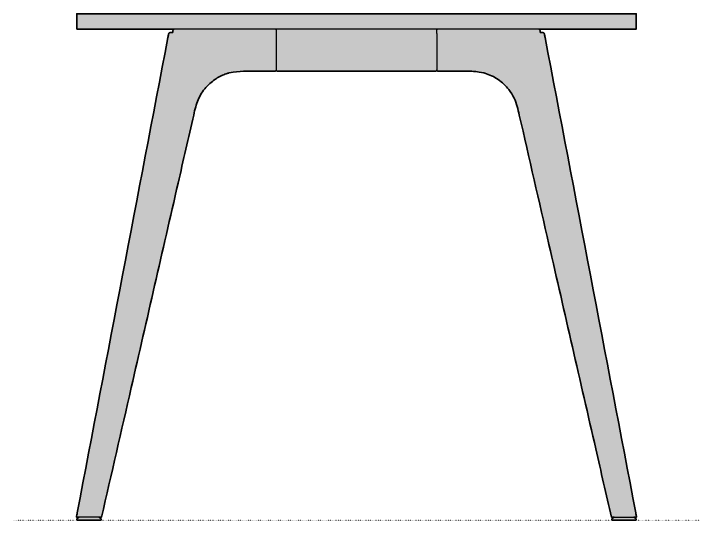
# Model space of a CAD drawing. Header units: millimetres. Extents: x 0 to 3025, y -1185 to 724.
# Drawn here: x 2045 to 3025, y 0 to 724 of the extents above; entities that cross this region are included whole.
import ezdxf

# ---------------------------------------------------------------- set-up
doc = ezdxf.new("R2010")
doc.units = ezdxf.units.MM
doc.linetypes.add('Dots', pattern=[1, 0, -1])
doc.layers.add('Blocks', color=7, linetype='Continuous')
doc.layers.add('Blocks$Fill', color=7, linetype='Continuous', true_color=0xffffff)
for name, color, linetype, lineweight, true_color in [('Blocks$Inner', 7, 'Continuous', 25, 0x007f00), ('Blocks$Outline', 7, 'Continuous', 35, 0xff3f3f), ('Groud', 7, 'Dots', 25, 0x243775)]:
    doc.layers.add(name, color=color, linetype=linetype, lineweight=lineweight, true_color=true_color)

# ---------------------------------------------------------------- blocks, each defined once
blk = doc.blocks.new('Pluralis Office Desk Side')
at = {"layer": 'Blocks$Fill'}
blk.add_hatch(color=256, dxfattribs=at).paths.add_polyline_path([(93.39, 4.5), (90.6, 2.19), (90.58, 2.17), (90.57, 2.16), (90.55, 2.14), (90.53, 2.13), (90.52, 2.11), (90.5, 2.1), (90.49, 2.08), (90.47, 2.06), (90.46, 2.04), (90.44, 2.03), (90.43, 2.01), (90.41, 1.99), (90.4, 1.97), (90.38, 1.95), (90.37, 1.93), (90.36, 1.91), (90.34, 1.89), (90.33, 1.87), (90.32, 1.85), (90.31, 1.83), (90.3, 1.81), (90.28, 1.79), (90.27, 1.77), (90.26, 1.74), (90.25, 1.72), (90.24, 1.7), (90.24, 1.68), (90.23, 1.65), (90.22, 1.63), (90.21, 1.61), (90.2, 1.58), (90.2, 1.56), (90.19, 1.54), (90.19, 1.51), (90.18, 1.49), (90.18, 1.47), (90.17, 1.44), (90.17, 1.42), (90.16, 1.39), (90.16, 1.37), (90.16, 1.35), (90.16, 1.32), (90.16, 1.3), (90.15, 1.27), (90.15, 1.25), (90.15, 1.23), (90.15, 1.2), (90.16, 1.18), (90.16, 1.15), (90.16, 1.13), (90.16, 1.11), (90.16, 1.08), (90.17, 1.06), (90.17, 1.04), (90.17, 1.01), (90.18, 0.99), (90.18, 0.97), (90.19, 0.95), (90.19, 0.92), (90.2, 0.9), (90.21, 0.88), (90.21, 0.86), (90.22, 0.84), (90.23, 0.82), (90.24, 0.8), (90.24, 0.77), (90.25, 0.75), (90.26, 0.73), (90.27, 0.71), (90.28, 0.69), (90.29, 0.67), (90.3, 0.65), (90.31, 0.63), (90.32, 0.61), (90.34, 0.59), (90.35, 0.57), (90.36, 0.55), (90.37, 0.53), (90.39, 0.51), (90.4, 0.49), (90.42, 0.47), (90.43, 0.46), (90.45, 0.44), (90.46, 0.42), (90.48, 0.4), (90.5, 0.38), (90.51, 0.37), (90.53, 0.35), (90.55, 0.33), (90.56, 0.32), (90.58, 0.3), (90.6, 0.28), (90.62, 0.27), (90.64, 0.25), (90.66, 0.24), (90.68, 0.22), (90.7, 0.21), (90.72, 0.2), (90.74, 0.18), (90.76, 0.17), (90.78, 0.16), (90.8, 0.15), (90.83, 0.14), (90.85, 0.13), (90.87, 0.12), (90.89, 0.11), (90.91, 0.1), (90.94, 0.09), (90.96, 0.08), (90.98, 0.07), (91, 0.06), (91.03, 0.05), (91.05, 0.05), (91.07, 0.04), (91.09, 0.04), (91.12, 0.03), (91.14, 0.03), (91.16, 0.02), (91.19, 0.02), (91.21, 0.01), (91.23, 0.01), (91.25, 0.01), (91.28, 0.01), (91.3, 0), (91.32, 0), (91.34, 0), (91.37, 0), (91.39, 0), (123.92, 0), (123.94, 0), (123.96, 0), (123.99, 0), (124.01, 0), (124.03, 0.01), (124.05, 0.01), (124.08, 0.01), (124.1, 0.01), (124.12, 0.02), (124.15, 0.02), (124.17, 0.03), (124.19, 0.03), (124.21, 0.04), (124.24, 0.04), (124.26, 0.05), (124.28, 0.05), (124.31, 0.06), (124.33, 0.07), (124.35, 0.08), (124.37, 0.09), (124.4, 0.1), (124.42, 0.11), (124.44, 0.12), (124.46, 0.13), (124.48, 0.14), (124.5, 0.15), (124.53, 0.16), (124.55, 0.17), (124.57, 0.18), (124.59, 0.2), (124.61, 0.21), (124.63, 0.22), (124.65, 0.24), (124.67, 0.25), (124.69, 0.27), (124.71, 0.28), (124.73, 0.3), (124.74, 0.32), (124.76, 0.33), (124.78, 0.35), (124.8, 0.37), (124.81, 0.38), (124.83, 0.4), (124.85, 0.42), (124.86, 0.44), (124.88, 0.46), (124.89, 0.47), (124.91, 0.49), (124.92, 0.51), (124.93, 0.53), (124.95, 0.55), (124.96, 0.57), (124.97, 0.59), (124.98, 0.61), (125, 0.63), (125.01, 0.65), (125.02, 0.67), (125.03, 0.69), (125.04, 0.71), (125.05, 0.73), (125.06, 0.75), (125.07, 0.77), (125.07, 0.8), (125.08, 0.82), (125.09, 0.84), (125.1, 0.86), (125.1, 0.88), (125.11, 0.9), (125.11, 0.92), (125.12, 0.95), (125.12, 0.97), (125.13, 0.99), (125.13, 1.01), (125.14, 1.04), (125.14, 1.06), (125.14, 1.08), (125.15, 1.11), (125.15, 1.13), (125.15, 1.15), (125.15, 1.18), (125.15, 1.2), (125.15, 1.23), (125.15, 1.25), (125.15, 1.27), (125.15, 1.3), (125.15, 1.32), (125.15, 1.35), (125.15, 1.37), (125.14, 1.39), (125.14, 1.42), (125.14, 1.44), (125.13, 1.47), (125.13, 1.49), (125.12, 1.51), (125.12, 1.54), (125.11, 1.56), (125.1, 1.58), (125.1, 1.61), (125.09, 1.63), (125.08, 1.65), (125.07, 1.68), (125.06, 1.7), (125.05, 1.72), (125.04, 1.74), (125.03, 1.77), (125.02, 1.79), (125.01, 1.81), (125, 1.83), (124.99, 1.85), (124.98, 1.87), (124.96, 1.89), (124.95, 1.91), (124.94, 1.93), (124.93, 1.95), (124.91, 1.97), (124.9, 1.99), (124.88, 2.01), (124.87, 2.03), (124.85, 2.04), (124.84, 2.06), (124.82, 2.08), (124.81, 2.1), (124.79, 2.11), (124.77, 2.13), (124.76, 2.14), (124.74, 2.16), (124.72, 2.17), (124.71, 2.19), (121.91, 4.5), (125.66, 4.5), (125.66, 4.5), (168.08, 189.69), (259.51, 588.39), (260.29, 591.31), (261.04, 593.85), (261.87, 596.37), (262.78, 598.86), (263.27, 600.1), (263.78, 601.32), (264.31, 602.54), (264.86, 603.75), (265.44, 604.94), (266.04, 606.12), (266.66, 607.29), (267.31, 608.45), (267.98, 609.58), (268.68, 610.71), (269.39, 611.8), (270.12, 612.87), (270.87, 613.94), (271.65, 614.99), (272.44, 616.02), (273.25, 617.04), (274.09, 618.05), (274.94, 619.04), (275.81, 620.01), (276.7, 620.97), (277.61, 621.91), (278.53, 622.83), (279.47, 623.74), (280.43, 624.62), (281.4, 625.49), (282.39, 626.33), (284.05, 627.69), (285.77, 629), (287.52, 630.25), (289.31, 631.45), (291.14, 632.59), (293, 633.67), (294.9, 634.68), (296.83, 635.64), (298.57, 636.44), (300.34, 637.18), (302.12, 637.88), (303.92, 638.52), (305.18, 638.93), (306.44, 639.31), (308.35, 639.84), (311.03, 640.36), (313.65, 640.81), (316.21, 641.18), (318.74, 641.49), (321.24, 641.75), (323.73, 641.95), (328.72, 642.22), (350.61, 642.48), (353.66, 642.48), (363.84, 642.48), (374.02, 642.48), (374.05, 642.48), (374.07, 642.48), (374.09, 642.48), (374.12, 642.48), (374.14, 642.49), (374.17, 642.49), (374.19, 642.49), (374.22, 642.5), (374.24, 642.5), (374.27, 642.51), (374.29, 642.51), (374.32, 642.52), (374.34, 642.52), (374.36, 642.53), (374.39, 642.54), (374.41, 642.55), (374.45, 642.56), (374.48, 642.57), (374.52, 642.59), (374.56, 642.61), (374.59, 642.62), (374.63, 642.64), (374.66, 642.66), (374.69, 642.69), (374.71, 642.7), (374.73, 642.71), (374.76, 642.73), (374.79, 642.76), (374.82, 642.78), (374.85, 642.81), (374.87, 642.84), (374.9, 642.87), (374.93, 642.9), (374.95, 642.93), (374.98, 642.96), (375, 642.99), (375.02, 643.02), (375.04, 643.06), (375.06, 643.09), (375.08, 643.12), (375.1, 643.16), (375.11, 643.19), (375.13, 643.22), (375.14, 643.25), (375.15, 643.28), (375.16, 643.31), (375.17, 643.34), (375.18, 643.37), (375.19, 643.41), (375.2, 643.44), (375.2, 643.47), (375.21, 643.51), (375.21, 643.54), (375.22, 643.58), (375.22, 643.61), (375.22, 643.64), (375.22, 643.68), (375.22, 643.97), (375.22, 643.93), (375.22, 643.9), (375.23, 643.87), (375.23, 643.83), (375.23, 643.8), (375.24, 643.77), (375.24, 643.73), (375.25, 643.7), (375.26, 643.66), (375.27, 643.63), (375.28, 643.59), (375.29, 643.56), (375.3, 643.52), (375.31, 643.49), (375.32, 643.46), (375.34, 643.42), (375.35, 643.39), (375.37, 643.35), (375.38, 643.32), (375.4, 643.29), (375.42, 643.26), (375.44, 643.22), (375.46, 643.19), (375.48, 643.16), (375.5, 643.13), (375.52, 643.1), (375.55, 643.07), (375.57, 643.04), (375.59, 643.01), (375.62, 642.98), (375.65, 642.95), (375.67, 642.93), (375.7, 642.9), (375.73, 642.87), (375.76, 642.85), (375.79, 642.82), (375.82, 642.8), (375.85, 642.78), (375.88, 642.76), (375.91, 642.74), (375.94, 642.72), (375.98, 642.7), (376.01, 642.68), (376.04, 642.66), (376.08, 642.65), (376.11, 642.63), (376.14, 642.62), (376.18, 642.6), (376.21, 642.59), (376.25, 642.58), (376.28, 642.57), (376.31, 642.56), (376.35, 642.55), (376.38, 642.54), (376.42, 642.53), (376.45, 642.52), (376.49, 642.52), (376.52, 642.51), (376.55, 642.51), (376.59, 642.51), (376.62, 642.5), (376.65, 642.5), (376.69, 642.5), (376.72, 642.5), (603.72, 642.5), (603.75, 642.5), (603.79, 642.5), (603.82, 642.5), (603.85, 642.51), (603.89, 642.51), (603.92, 642.51), (603.95, 642.52), (603.99, 642.52), (604.02, 642.53), (604.06, 642.54), (604.09, 642.55), (604.13, 642.56), (604.16, 642.57), (604.2, 642.58), (604.23, 642.59), (604.26, 642.6), (604.3, 642.62), (604.33, 642.63), (604.37, 642.65), (604.4, 642.66), (604.43, 642.68), (604.46, 642.7), (604.5, 642.72), (604.53, 642.74), (604.56, 642.76), (604.59, 642.78), (604.62, 642.8), (604.65, 642.82), (604.68, 642.85), (604.71, 642.87), (604.74, 642.9), (604.77, 642.93), (604.79, 642.95), (604.82, 642.98), (604.85, 643.01), (604.87, 643.04), (604.9, 643.07), (604.92, 643.1), (604.94, 643.13), (604.96, 643.16), (604.98, 643.19), (605, 643.22), (605.02, 643.26), (605.04, 643.29), (605.06, 643.32), (605.07, 643.35), (605.09, 643.39), (605.1, 643.42), (605.12, 643.46), (605.13, 643.49), (605.14, 643.52), (605.15, 643.56), (605.16, 643.59), (605.17, 643.63), (605.18, 643.66), (605.19, 643.7), (605.2, 643.73), (605.2, 643.77), (605.21, 643.8), (605.21, 643.83), (605.21, 643.87), (605.22, 643.9), (605.22, 643.93), (605.22, 643.97), (605.22, 643.68), (605.22, 643.66), (605.22, 643.64), (605.22, 643.62), (605.22, 643.59), (605.23, 643.57), (605.23, 643.55), (605.23, 643.53), (605.23, 643.51), (605.24, 643.49), (605.24, 643.47), (605.24, 643.45), (605.25, 643.43), (605.26, 643.39), (605.27, 643.35), (605.28, 643.32), (605.28, 643.3), (605.29, 643.28), (605.3, 643.25), (605.31, 643.23), (605.32, 643.21), (605.33, 643.19), (605.34, 643.17), (605.35, 643.14), (605.36, 643.12), (605.37, 643.1), (605.38, 643.08), (605.4, 643.06), (605.41, 643.04), (605.42, 643.02), (605.43, 643), (605.45, 642.98), (605.46, 642.96), (605.48, 642.94), (605.49, 642.92), (605.51, 642.9), (605.52, 642.88), (605.54, 642.86), (605.56, 642.85), (605.57, 642.83), (605.59, 642.81), (605.61, 642.8), (605.63, 642.78), (605.65, 642.76), (605.67, 642.75), (605.68, 642.73), (605.7, 642.72), (605.72, 642.7), (605.74, 642.69), (605.76, 642.68), (605.78, 642.66), (605.81, 642.65), (605.83, 642.64), (605.85, 642.62), (605.87, 642.61), (605.89, 642.6), (605.91, 642.59), (605.94, 642.58), (605.96, 642.57), (605.98, 642.56), (606, 642.55), (606.03, 642.55), (606.05, 642.54), (606.07, 642.53), (606.1, 642.52), (606.12, 642.52), (606.14, 642.51), (606.16, 642.51), (606.19, 642.5), (606.21, 642.5), (606.23, 642.49), (606.26, 642.49), (606.28, 642.49), (606.3, 642.49), (606.33, 642.48), (606.35, 642.48), (606.37, 642.48), (606.4, 642.48), (606.42, 642.48), (612.01, 642.48), (622.32, 642.48), (626.78, 642.48), (651.3, 642.31), (655.38, 642.12), (657.76, 641.97), (659.22, 641.84), (660.95, 641.64), (663.03, 641.37), (665.53, 640.99), (672.09, 639.84), (672.09, 639.84), (673.72, 639.39), (674.95, 639.02), (676.19, 638.63), (677.42, 638.2), (678.65, 637.75), (679.88, 637.27), (681.1, 636.77), (682.3, 636.24), (683.49, 635.7), (684.71, 635.11), (685.91, 634.49), (687.1, 633.85), (688.28, 633.19), (689.44, 632.5), (690.59, 631.79), (691.72, 631.06), (692.84, 630.31), (693.9, 629.57), (694.94, 628.8), (695.97, 628.02), (696.98, 627.22), (697.98, 626.39), (698.96, 625.55), (699.93, 624.69), (700.88, 623.81), (701.82, 622.91), (702.74, 622), (703.64, 621.07), (704.52, 620.12), (705.39, 619.16), (706.24, 618.18), (707.06, 617.19), (707.87, 616.19), (709, 614.71), (710.09, 613.2), (711.14, 611.66), (712.15, 610.09), (713.11, 608.49), (714.03, 606.86), (714.89, 605.22), (715.71, 603.54), (716.36, 602.12), (716.97, 600.68), (717.55, 599.22), (718.1, 597.76), (718.61, 596.28), (719.1, 594.79), (720.01, 591.78), (720.84, 588.75), (854.78, 4.5), (854.78, 4.5), (858.53, 4.5), (855.73, 2.19), (855.72, 2.17), (855.7, 2.16), (855.68, 2.14), (855.67, 2.13), (855.65, 2.11), (855.64, 2.1), (855.62, 2.08), (855.6, 2.06), (855.59, 2.04), (855.57, 2.03), (855.56, 2.01), (855.54, 1.99), (855.53, 1.97), (855.52, 1.95), (855.5, 1.93), (855.49, 1.91), (855.48, 1.89), (855.46, 1.87), (855.45, 1.85), (855.44, 1.83), (855.43, 1.81), (855.42, 1.79), (855.41, 1.77), (855.4, 1.74), (855.39, 1.72), (855.38, 1.7), (855.37, 1.68), (855.36, 1.65), (855.35, 1.63), (855.34, 1.61), (855.34, 1.58), (855.33, 1.56), (855.32, 1.54), (855.32, 1.51), (855.31, 1.49), (855.31, 1.47), (855.3, 1.44), (855.3, 1.42), (855.3, 1.39), (855.29, 1.37), (855.29, 1.35), (855.29, 1.32), (855.29, 1.3), (855.29, 1.27), (855.29, 1.25), (855.29, 1.23), (855.29, 1.2), (855.29, 1.18), (855.29, 1.15), (855.29, 1.13), (855.29, 1.11), (855.3, 1.08), (855.3, 1.06), (855.3, 1.04), (855.31, 1.01), (855.31, 0.99), (855.32, 0.97), (855.32, 0.95), (855.33, 0.92), (855.33, 0.9), (855.34, 0.88), (855.35, 0.86), (855.35, 0.84), (855.36, 0.82), (855.37, 0.8), (855.38, 0.77), (855.38, 0.75), (855.39, 0.73), (855.4, 0.71), (855.41, 0.69), (855.42, 0.67), (855.43, 0.65), (855.45, 0.63), (855.46, 0.61), (855.47, 0.59), (855.48, 0.57), (855.49, 0.55), (855.51, 0.53), (855.52, 0.51), (855.54, 0.49), (855.55, 0.47), (855.56, 0.46), (855.58, 0.44), (855.6, 0.42), (855.61, 0.4), (855.63, 0.38), (855.65, 0.37), (855.66, 0.35), (855.68, 0.33), (855.7, 0.32), (855.72, 0.3), (855.73, 0.28), (855.75, 0.27), (855.77, 0.25), (855.79, 0.24), (855.81, 0.22), (855.83, 0.21), (855.85, 0.2), (855.87, 0.18), (855.89, 0.17), (855.92, 0.16), (855.94, 0.15), (855.96, 0.14), (855.98, 0.13), (856, 0.12), (856.02, 0.11), (856.05, 0.1), (856.07, 0.09), (856.09, 0.08), (856.11, 0.07), (856.14, 0.06), (856.16, 0.05), (856.18, 0.05), (856.2, 0.04), (856.23, 0.04), (856.25, 0.03), (856.27, 0.03), (856.3, 0.02), (856.32, 0.02), (856.34, 0.01), (856.36, 0.01), (856.39, 0.01), (856.41, 0.01), (856.43, 0), (856.46, 0), (856.48, 0), (856.5, 0), (856.52, 0), (889.05, 0), (889.07, 0), (889.1, 0), (889.12, 0), (889.14, 0), (889.16, 0.01), (889.19, 0.01), (889.21, 0.01), (889.23, 0.01), (889.26, 0.02), (889.28, 0.02), (889.3, 0.03), (889.32, 0.03), (889.35, 0.04), (889.37, 0.04), (889.39, 0.05), (889.42, 0.05), (889.44, 0.06), (889.46, 0.07), (889.48, 0.08), (889.51, 0.09), (889.53, 0.1), (889.55, 0.11), (889.57, 0.12), (889.59, 0.13), (889.62, 0.14), (889.64, 0.15), (889.66, 0.16), (889.68, 0.17), (889.7, 0.18), (889.72, 0.2), (889.74, 0.21), (889.76, 0.22), (889.78, 0.24), (889.8, 0.25), (889.82, 0.27), (889.84, 0.28), (889.86, 0.3), (889.88, 0.32), (889.89, 0.33), (889.91, 0.35), (889.93, 0.37), (889.95, 0.38), (889.96, 0.4), (889.98, 0.42), (889.99, 0.44), (890.01, 0.46), (890.02, 0.47), (890.04, 0.49), (890.05, 0.51), (890.07, 0.53), (890.08, 0.55), (890.09, 0.57), (890.11, 0.59), (890.12, 0.61), (890.13, 0.63), (890.14, 0.65), (890.15, 0.67), (890.16, 0.69), (890.17, 0.71), (890.18, 0.73), (890.19, 0.75), (890.2, 0.77), (890.21, 0.8), (890.21, 0.82), (890.22, 0.84), (890.23, 0.86), (890.23, 0.88), (890.24, 0.9), (890.25, 0.92), (890.25, 0.95), (890.26, 0.97), (890.26, 0.99), (890.27, 1.01), (890.27, 1.04), (890.27, 1.06), (890.28, 1.08), (890.28, 1.11), (890.28, 1.13), (890.28, 1.15), (890.29, 1.18), (890.29, 1.2), (890.29, 1.23), (890.29, 1.25), (890.29, 1.27), (890.29, 1.3), (890.28, 1.32), (890.28, 1.35), (890.28, 1.37), (890.28, 1.39), (890.27, 1.42), (890.27, 1.44), (890.27, 1.47), (890.26, 1.49), (890.26, 1.51), (890.25, 1.54), (890.24, 1.56), (890.24, 1.58), (890.23, 1.61), (890.22, 1.63), (890.21, 1.65), (890.21, 1.68), (890.2, 1.7), (890.19, 1.72), (890.18, 1.74), (890.17, 1.77), (890.16, 1.79), (890.15, 1.81), (890.13, 1.83), (890.12, 1.85), (890.11, 1.87), (890.1, 1.89), (890.08, 1.91), (890.07, 1.93), (890.06, 1.95), (890.04, 1.97), (890.03, 1.99), (890.02, 2.01), (890, 2.03), (889.99, 2.04), (889.97, 2.06), (889.95, 2.08), (889.94, 2.1), (889.92, 2.11), (889.91, 2.13), (889.89, 2.14), (889.87, 2.16), (889.86, 2.17), (889.84, 2.19), (887.05, 4.5), (888.24, 4.5), (888.89, 4.5), (889.53, 4.5), (890.78, 4.5), (889.57, 10.87), (759.92, 690.5), (758.99, 695.37), (758.97, 695.47), (758.95, 695.55), (758.94, 695.62), (758.92, 695.69), (758.91, 695.76), (758.89, 695.82), (758.87, 695.88), (758.85, 695.94), (758.83, 695.99), (758.82, 696.03), (758.8, 696.08), (758.78, 696.12), (758.76, 696.17), (758.73, 696.21), (758.71, 696.26), (758.69, 696.3), (758.67, 696.34), (758.64, 696.38), (758.62, 696.41), (758.6, 696.45), (758.57, 696.48), (758.55, 696.52), (758.52, 696.55), (758.5, 696.59), (758.47, 696.62), (758.44, 696.65), (758.41, 696.68), (758.39, 696.71), (758.36, 696.74), (758.33, 696.77), (758.3, 696.8), (758.27, 696.83), (758.23, 696.87), (758.19, 696.9), (758.16, 696.93), (758.12, 696.96), (758.08, 696.99), (758.04, 697.01), (758.01, 697.04), (757.97, 697.07), (757.93, 697.09), (757.89, 697.11), (757.85, 697.13), (757.82, 697.15), (757.78, 697.17), (757.75, 697.19), (757.71, 697.21), (757.68, 697.23), (757.64, 697.24), (757.6, 697.26), (757.56, 697.27), (757.52, 697.29), (757.45, 697.31), (757.38, 697.33), (757.29, 697.36), (757.24, 697.37), (757.2, 697.38), (757.16, 697.39), (757.12, 697.39), (757.09, 697.4), (757.05, 697.41), (756.99, 697.41), (756.93, 697.42), (756.83, 697.43), (756.7, 697.43), (756.41, 697.44), (753.5, 697.48), (753.5, 697.48), (753.5, 697.48), (753.5, 697.48), (753.48, 697.48), (753.46, 697.49), (753.44, 697.49), (753.42, 697.5), (753.4, 697.5), (753.37, 697.51), (753.35, 697.51), (753.34, 697.52), (753.32, 697.53), (753.3, 697.53), (753.28, 697.54), (753.26, 697.55), (753.25, 697.55), (753.23, 697.56), (753.21, 697.57), (753.19, 697.58), (753.18, 697.59), (753.16, 697.6), (753.14, 697.61), (753.13, 697.62), (753.11, 697.63), (753.09, 697.64), (753.08, 697.65), (753.06, 697.66), (753.04, 697.67), (753.03, 697.68), (753.01, 697.7), (753, 697.71), (752.98, 697.72), (752.97, 697.74), (752.95, 697.75), (752.94, 697.76), (752.93, 697.78), (752.91, 697.79), (752.9, 697.81), (752.88, 697.82), (752.87, 697.84), (752.86, 697.85), (752.85, 697.87), (752.84, 697.88), (752.82, 697.9), (752.81, 697.92), (752.8, 697.93), (752.79, 697.95), (752.78, 697.97), (752.77, 697.99), (752.76, 698), (752.75, 698.02), (752.74, 698.04), (752.74, 698.06), (752.73, 698.08), (752.72, 698.09), (752.71, 698.11), (752.71, 698.13), (752.7, 698.15), (752.69, 698.17), (752.69, 698.19), (752.68, 698.21), (752.68, 698.23), (752.67, 698.25), (752.67, 698.27), (752.66, 698.29), (752.66, 698.31), (752.66, 698.33), (752.65, 698.35), (752.65, 698.37), (752.65, 698.39), (752.65, 698.41), (752.65, 698.43), (752.65, 698.45), (752.65, 698.47), (752.65, 700.52), (752.65, 700.58), (752.64, 700.65), (752.64, 700.72), (752.63, 700.78), (752.62, 700.82), (752.62, 700.86), (752.61, 700.9), (752.6, 700.94), (752.59, 700.98), (752.58, 701.02), (752.57, 701.06), (752.56, 701.1), (752.55, 701.13), (752.54, 701.17), (752.52, 701.21), (752.51, 701.25), (752.49, 701.28), (752.48, 701.32), (752.46, 701.36), (752.44, 701.39), (752.43, 701.43), (752.41, 701.46), (752.39, 701.5), (752.37, 701.53), (752.35, 701.57), (752.33, 701.6), (752.3, 701.63), (752.28, 701.67), (752.26, 701.7), (752.23, 701.73), (752.21, 701.76), (752.18, 701.79), (752.16, 701.83), (752.13, 701.86), (752.1, 701.88), (752.08, 701.91), (752.05, 701.94), (752.02, 701.97), (752, 701.99), (751.97, 702.02), (751.94, 702.04), (751.91, 702.06), (751.88, 702.09), (751.85, 702.11), (751.82, 702.13), (751.79, 702.16), (751.76, 702.18), (751.73, 702.2), (751.7, 702.22), (751.67, 702.24), (751.63, 702.26), (751.6, 702.27), (751.56, 702.3), (751.51, 702.32), (751.47, 702.34), (751.42, 702.36), (751.37, 702.38), (751.33, 702.4), (751.28, 702.41), (751.23, 702.43), (751.18, 702.44), (751.14, 702.45), (751.09, 702.47), (751.04, 702.48), (751.01, 702.48), (750.97, 702.49), (750.9, 702.5), (890.22, 702.5), (890.22, 724.5), (850.22, 724.5), (90.22, 724.5), (90.22, 702.5), (229.54, 702.5), (229.5, 702.49), (229.46, 702.49), (229.42, 702.48), (229.38, 702.47), (229.34, 702.46), (229.31, 702.46), (229.27, 702.45), (229.23, 702.43), (229.19, 702.42), (229.15, 702.41), (229.12, 702.4), (229.08, 702.38), (229.04, 702.37), (229.01, 702.35), (228.97, 702.34), (228.93, 702.32), (228.9, 702.3), (228.86, 702.28), (228.83, 702.27), (228.79, 702.25), (228.76, 702.23), (228.72, 702.2), (228.69, 702.18), (228.66, 702.16), (228.62, 702.14), (228.59, 702.11), (228.56, 702.09), (228.53, 702.06), (228.5, 702.04), (228.47, 702.01), (228.44, 701.98), (228.41, 701.96), (228.38, 701.93), (228.35, 701.9), (228.32, 701.87), (228.3, 701.84), (228.27, 701.81), (228.25, 701.78), (228.22, 701.75), (228.2, 701.72), (228.17, 701.69), (228.15, 701.65), (228.13, 701.62), (228.11, 701.59), (228.08, 701.55), (228.06, 701.52), (228.04, 701.48), (228.03, 701.45), (228.01, 701.41), (227.99, 701.38), (227.97, 701.34), (227.96, 701.3), (227.94, 701.27), (227.93, 701.23), (227.91, 701.19), (227.9, 701.15), (227.89, 701.12), (227.88, 701.08), (227.86, 701.04), (227.85, 701), (227.84, 700.96), (227.84, 700.92), (227.83, 700.88), (227.82, 700.84), (227.82, 700.8), (227.81, 700.76), (227.81, 700.72), (227.8, 700.68), (227.8, 700.64), (227.8, 700.6), (227.8, 700.56), (227.79, 700.52), (227.79, 698.47), (227.79, 698.44), (227.79, 698.41), (227.79, 698.38), (227.79, 698.35), (227.78, 698.32), (227.78, 698.28), (227.77, 698.25), (227.76, 698.22), (227.76, 698.21), (227.75, 698.19), (227.75, 698.17), (227.74, 698.15), (227.73, 698.13), (227.73, 698.11), (227.72, 698.09), (227.71, 698.07), (227.7, 698.05), (227.7, 698.04), (227.69, 698.02), (227.68, 698), (227.67, 697.98), (227.66, 697.97), (227.65, 697.95), (227.64, 697.93), (227.63, 697.92), (227.62, 697.9), (227.61, 697.88), (227.59, 697.87), (227.58, 697.85), (227.57, 697.84), (227.56, 697.82), (227.54, 697.81), (227.53, 697.79), (227.52, 697.78), (227.5, 697.77), (227.49, 697.75), (227.48, 697.74), (227.46, 697.73), (227.45, 697.71), (227.43, 697.7), (227.41, 697.68), (227.38, 697.66), (227.36, 697.65), (227.33, 697.63), (227.31, 697.61), (227.28, 697.6), (227.26, 697.58), (227.23, 697.57), (227.21, 697.56), (227.2, 697.55), (227.18, 697.55), (227.16, 697.54), (227.13, 697.53), (227.11, 697.52), (227.1, 697.52), (227.08, 697.51), (227.06, 697.51), (227.04, 697.5), (227.02, 697.5), (227, 697.49), (226.97, 697.49), (226.95, 697.48), (226.95, 697.48), (224.04, 697.44), (224.03, 697.44), (223.9, 697.44), (223.69, 697.43), (223.58, 697.43), (223.45, 697.41), (223.39, 697.4), (223.31, 697.39), (223.27, 697.38), (223.23, 697.38), (223.18, 697.37), (223.13, 697.35), (223.09, 697.34), (223.05, 697.33), (223, 697.32), (222.96, 697.3), (222.91, 697.28), (222.85, 697.26), (222.8, 697.24), (222.74, 697.22), (222.71, 697.2), (222.67, 697.18), (222.64, 697.16), (222.6, 697.14), (222.57, 697.12), (222.53, 697.1), (222.49, 697.08), (222.46, 697.05), (222.42, 697.03), (222.38, 697), (222.34, 696.97), (222.31, 696.95), (222.27, 696.92), (222.23, 696.89), (222.2, 696.85), (222.16, 696.82), (222.13, 696.79), (222.09, 696.75), (222.06, 696.71), (222.02, 696.68), (221.99, 696.64), (221.96, 696.6), (221.92, 696.56), (221.89, 696.52), (221.86, 696.48), (221.84, 696.43), (221.81, 696.39), (221.78, 696.35), (221.75, 696.3), (221.73, 696.26), (221.71, 696.21), (221.68, 696.17), (221.66, 696.12), (221.64, 696.08), (221.63, 696.03), (221.61, 695.99), (221.59, 695.94), (221.58, 695.89), (221.56, 695.85), (221.55, 695.8), (221.52, 695.71), (221.5, 695.62), (221.45, 695.39), (220.52, 690.5), (90.87, 10.87), (89.66, 4.5), (89.66, 4.5), (91.55, 4.5), (92.2, 4.5)], flags=0)
at = {"layer": 'Blocks$Inner'}
for p, q in [((227.79, 698.47), (227.79, 700.52)), ((752.65, 698.47), (752.65, 700.52)), ((376.72, 642.5), (603.72, 642.5)), ((93.39, 4.5), (90.6, 2.19)), ((91.39, 0), (123.92, 0)), ((124.71, 2.19), (121.91, 4.5)), ((858.53, 4.5), (855.73, 2.19)), ((856.52, 0), (889.05, 0)), ((889.84, 2.19), (887.05, 4.5))]:
    blk.add_line(p, q, dxfattribs=at)
blk.add_lwpolyline([(90.22, 702.5), (90.22, 724.5), (130.22, 724.5), (850.22, 724.5), (890.22, 724.5), (890.22, 702.5), (850.22, 702.5), (130.22, 702.5)], close=True, dxfattribs=at)
for points in [[(375.22, 702.5), (375.22, 700.5), (375.22, 698.02), (375.22, 696.29), (375.22, 696.28), (375.22, 696.25), (375.22, 694.95), (375.22, 687.5), (375.22, 643.68)], [(605.22, 698.02), (605.22, 700.5), (605.22, 702.5)], [(605.22, 696.28), (605.22, 696.25), (605.22, 694.95), (605.22, 687.5), (605.22, 643.68)]]:
    blk.add_lwpolyline(points, dxfattribs=at)
for centre, radius, start, end in [((374.02, 701.33), 1.2, 0, 76.20411), ((606.42, 701.33), 1.2, 103.79589, 180), ((376.72, 644), 1.5, 180, 270), ((603.72, 644), 1.5, 270, 0), ((91.39, 1.24), 1.24, 129.63893, 270), ((123.92, 1.24), 1.24, 270, 50.36107), ((856.52, 1.24), 1.24, 129.63893, 270), ((889.05, 1.24), 1.24, 270, 50.36107)]:
    blk.add_arc(centre, radius, start, end, dxfattribs=at)
for points, knots in [([(221.45, 695.39), (221.46, 695.42), (221.47, 695.46), (221.48, 695.54), (221.49, 695.58), (221.51, 695.68), (221.53, 695.74), (221.58, 695.93), (221.63, 696.05), (221.8, 696.41), (221.97, 696.64), (222.35, 697), (222.56, 697.13), (222.9, 697.29), (223.03, 697.33), (223.27, 697.39), (223.37, 697.4), (223.64, 697.43), (223.75, 697.44), (223.91, 697.44), (223.93, 697.44), (223.96, 697.44), (223.97, 697.44), (223.98, 697.44), (223.99, 697.44), (224, 697.44), (224.01, 697.44), (224.02, 697.44), (224.02, 697.44), (224.02, 697.44), (224.03, 697.44), (224.03, 697.44), (224.03, 697.44), (224.03, 697.44), (224.03, 697.44), (224.04, 697.44)], [117.5055169, 117.5055169, 117.5055169, 117.5055169, 117.5170442, 117.5170442, 117.5301094, 117.5301094, 117.5521328, 117.5521328, 117.6011313, 117.6011313, 117.7016636, 117.7016636, 117.8010468, 117.8010468, 117.8858967, 117.8858967, 117.9896913, 117.9896913, 118.2097528, 118.2097528, 118.2330156, 118.2330156, 118.2447334, 118.2447334, 118.2506833, 118.2506833, 118.2537432, 118.2537432, 118.2553438, 118.2553438, 118.2561922, 118.2561922, 118.2566398, 118.2566398, 118.2571043, 118.2571043, 118.2571043, 118.2571043]), ([(226.95, 697.48), (226.95, 697.48), (226.96, 697.48), (226.99, 697.49), (227, 697.49), (227.05, 697.5), (227.07, 697.51), (227.14, 697.53), (227.19, 697.55), (227.3, 697.6), (227.37, 697.65), (227.51, 697.77), (227.58, 697.85), (227.69, 698.02), (227.74, 698.12), (227.78, 698.3), (227.79, 698.39), (227.79, 698.47)], [118.6015951, 118.6015951, 118.6015951, 118.6015951, 118.6048805, 118.6048805, 118.6109693, 118.6109693, 118.6191147, 118.6191147, 118.6332768, 118.6332768, 118.6577093, 118.6577093, 118.6886607, 118.6886607, 118.7204851, 118.7204851, 118.7452352, 118.7452352, 118.7452352, 118.7452352]), ([(227.79, 700.52), (227.79, 700.73), (227.83, 700.95), (227.97, 701.36), (228.07, 701.55), (228.32, 701.89), (228.48, 702.04), (228.83, 702.28), (229.03, 702.37), (229.28, 702.45), (229.33, 702.46), (229.44, 702.48), (229.49, 702.49), (229.54, 702.5)], [118.8257694, 118.8257694, 118.8257694, 118.8257694, 118.8905719, 118.8905719, 118.9542777, 118.9542777, 119.0180244, 119.0180244, 119.0817364, 119.0817364, 119.0977514, 119.0977514, 119.114172, 119.114172, 119.114172, 119.114172]), ([(605.22, 696.29), (605.22, 696.52), (605.22, 696.76), (605.22, 697.35), (605.22, 697.61), (605.22, 697.87), (605.22, 697.95), (605.22, 698.02)], [-0.1224842, -0.1224842, -0.1224842, -0.1224842, -0.0792928, -0.0792928, -0.021745, -0.021745, 0, 0, 0, 0]), ([(752.65, 700.52), (752.65, 700.6), (752.64, 700.69), (752.6, 700.99), (752.54, 701.2), (752.35, 701.58), (752.23, 701.76), (751.94, 702.06), (751.78, 702.18), (751.48, 702.34), (751.36, 702.39), (751.17, 702.45), (751.11, 702.46), (751, 702.49), (750.95, 702.49), (750.9, 702.5)], [121.2468643, 121.2468643, 121.2468643, 121.2468643, 121.2736869, 121.2736869, 121.3374309, 121.3374309, 121.4010971, 121.4010971, 121.4608255, 121.4608255, 121.5009138, 121.5009138, 121.5206635, 121.5206635, 121.5355237, 121.5355237, 121.5355237, 121.5355237]), ([(753.5, 697.48), (753.49, 697.48), (753.48, 697.48), (753.47, 697.49), (753.45, 697.49), (753.41, 697.5), (753.38, 697.51), (753.31, 697.53), (753.26, 697.55), (753.17, 697.59), (753.12, 697.62), (752.99, 697.71), (752.91, 697.78), (752.78, 697.95), (752.73, 698.05), (752.66, 698.25), (752.65, 698.36), (752.65, 698.47)], [121.0227409, 121.0227409, 121.0227409, 121.0227409, 121.0250583, 121.0250583, 121.0300389, 121.0300389, 121.0392086, 121.0392086, 121.0545485, 121.0545485, 121.0702462, 121.0702462, 121.1021104, 121.1021104, 121.1339643, 121.1339643, 121.16633, 121.16633, 121.16633, 121.16633]), ([(758.99, 695.37), (758.98, 695.44), (758.97, 695.5), (758.94, 695.6), (758.93, 695.65), (758.9, 695.78), (758.88, 695.86), (758.81, 696.07), (758.75, 696.19), (758.58, 696.5), (758.43, 696.68), (758.07, 697.01), (757.86, 697.14), (757.57, 697.27), (757.47, 697.31), (757.12, 697.41), (756.96, 697.42), (756.74, 697.43), (756.66, 697.44), (756.56, 697.44), (756.53, 697.44), (756.48, 697.44), (756.47, 697.44), (756.45, 697.44), (756.44, 697.44), (756.43, 697.44), (756.43, 697.44), (756.42, 697.44), (756.42, 697.44), (756.42, 697.44), (756.41, 697.44), (756.41, 697.44), (756.41, 697.44), (756.41, 697.44)], [119.9267903, 119.9267903, 119.9267903, 119.9267903, 119.9439078, 119.9439078, 119.9601244, 119.9601244, 119.991574, 119.991574, 120.0408725, 120.0408725, 120.1249863, 120.1249863, 120.2257284, 120.2257284, 120.2871666, 120.2871666, 120.4809812, 120.4809812, 120.6096527, 120.6096527, 120.652571, 120.652571, 120.6668905, 120.6668905, 120.6721832, 120.6721832, 120.6745283, 120.6745283, 120.6757836, 120.6757836, 120.6764518, 120.6764518, 120.6772704, 120.6772704, 120.6772704, 120.6772704]), ([(308.35, 639.84), (308.29, 639.83), (308.03, 639.76), (307.96, 639.74), (307.73, 639.68), (307.58, 639.64), (307.1, 639.51), (306.77, 639.41), (305.6, 639.07), (304.76, 638.8), (301.51, 637.7), (299.13, 636.74), (291.66, 633.18), (286.77, 630.02), (277.09, 621.87), (272.4, 616.55), (264.89, 604.77), (262.19, 598.09), (259.2, 587.43), (258.3, 583.5), (257.4, 579.58)], [47.344033, 47.344033, 47.344033, 47.344033, 47.390118, 47.417733, 47.417733, 47.467752, 47.467752, 47.573717, 47.573717, 47.839711, 47.839711, 48.606853, 48.606853, 50.325024, 50.325024, 52.405071, 52.405071, 54.519757, 54.519757, 55.728817, 55.728817, 55.728817, 55.728817]), ([(353.66, 642.48), (353.14, 642.48), (352.63, 642.48), (351.82, 642.48), (351.51, 642.48), (351.13, 642.48), (351.04, 642.48), (350.88, 642.48), (350.8, 642.48), (350.71, 642.48), (350.68, 642.48), (350.64, 642.48), (350.63, 642.48), (350.61, 642.48), (350.61, 642.48), (350.61, 642.48)], [4.5411861, 4.5411861, 4.5411861, 4.5411861, 4.6980945, 4.6980945, 4.7947606, 4.7947606, 4.8286138, 4.8286138, 4.8591081, 4.8591081, 4.8772839, 4.8772839, 4.8930381, 4.8930381, 4.9062306, 4.9062306, 4.9062306, 4.9062306]), ([(374.02, 642.48), (370.63, 642.48), (367.24, 642.48), (360.45, 642.48), (357.01, 642.48), (353.66, 642.48)], [2.503638, 2.503638, 2.503638, 2.503638, 3.521704, 3.521704, 4.541186, 4.541186, 4.541186, 4.541186]), ([(375.22, 643.68), (375.22, 643.63), (375.22, 643.59), (375.21, 643.5), (375.2, 643.45), (375.17, 643.32), (375.14, 643.24), (375.05, 643.07), (375, 642.98), (374.86, 642.82), (374.78, 642.74), (374.61, 642.63), (374.51, 642.58), (374.29, 642.5), (374.15, 642.48), (374.02, 642.48)], [2.3157864, 2.3157864, 2.3157864, 2.3157864, 2.3296606, 2.3296606, 2.3433425, 2.3433425, 2.3695044, 2.3695044, 2.4010049, 2.4010049, 2.432538, 2.432538, 2.4640447, 2.4640447, 2.5036379, 2.5036379, 2.5036379, 2.5036379]), ([(605.22, 643.68), (605.22, 643.62), (605.22, 643.57), (605.24, 643.45), (605.25, 643.4), (605.31, 643.22), (605.36, 643.1), (605.51, 642.89), (605.6, 642.79), (605.81, 642.64), (605.93, 642.58), (606.17, 642.5), (606.3, 642.48), (606.42, 642.48)], [2.0709445, 2.0709445, 2.0709445, 2.0709445, 2.0880277, 2.0880277, 2.104761, 2.104761, 2.1431727, 2.1431727, 2.1821426, 2.1821426, 2.221167, 2.221167, 2.2586271, 2.2586271, 2.2586271, 2.2586271]), ([(606.42, 642.48), (608.29, 642.48), (610.15, 642.48), (615.45, 642.48), (618.89, 642.48), (623.81, 642.48), (625.31, 642.48), (626.78, 642.48)], [2.258627, 2.258627, 2.258627, 2.258627, 2.818275, 2.818275, 3.849085, 3.849085, 4.296838, 4.296838, 4.296838, 4.296838]), ([(672.09, 639.84), (672.09, 639.84), (672.09, 639.84), (672.1, 639.84), (672.1, 639.84), (672.13, 639.83), (672.16, 639.82), (672.23, 639.81), (672.26, 639.8), (672.38, 639.77), (672.47, 639.74), (672.92, 639.62), (673.32, 639.51), (677, 638.45), (680.34, 637.19), (686.74, 634.16), (689.88, 632.35), (698.5, 626.41), (703.62, 621.59), (710.94, 612.29), (713.6, 608.03), (719.27, 595.99), (721.18, 587.72), (723.04, 579.58)], [49.801071, 49.801071, 49.801071, 49.801071, 49.805199, 49.805199, 49.814846, 49.814846, 49.830652, 49.830652, 49.846345, 49.846345, 49.877733, 49.877733, 50.004132, 50.004132, 51.051602, 51.051602, 52.130794, 52.130794, 54.192787, 54.192787, 55.680566, 55.680566, 58.187111, 58.187111, 58.187111, 58.187111]), ([(257.4, 579.58), (249.95, 547.09), (242.51, 514.59), (212.74, 384.63), (190.41, 287.16), (153.94, 127.96), (139.8, 66.23), (125.66, 4.5)], [55.728817, 55.728817, 55.728817, 55.728817, 65.728817, 65.728817, 95.728818, 95.728818, 114.727606, 114.727606, 114.727606, 114.727606]), ([(723.04, 579.58), (737.18, 517.85), (751.33, 456.12), (787.8, 296.92), (810.12, 199.45), (839.9, 69.48), (847.34, 36.99), (854.78, 4.5)], [58.187111, 58.187111, 58.187111, 58.187111, 77.185889, 77.185889, 107.185897, 107.185897, 117.185902, 117.185902, 117.185902, 117.185902]), ([(92.2, 4.5), (92, 4.5), (91.78, 4.5), (91.36, 4.5), (91.14, 4.5), (90.66, 4.5), (90.44, 4.5), (90.07, 4.5), (89.93, 4.5), (89.66, 4.5), (89.66, 4.5), (89.66, 4.5)], [115.7153017, 115.7153017, 115.7153017, 115.7153017, 115.7840838, 115.7840838, 115.8400525, 115.8400525, 115.8997241, 115.8997241, 115.9591189, 115.9591189, 116.0618554, 116.0618554, 116.0618554, 116.0618554]), ([(125.66, 4.5), (125.66, 4.5), (125.65, 4.5), (125.55, 4.5), (125.41, 4.5), (125.08, 4.5), (124.45, 4.5), (123.83, 4.5), (122.9, 4.5), (121.64, 4.5), (120.39, 4.5), (118.8, 4.5), (116.82, 4.5), (114.84, 4.5), (112.46, 4.5), (109.79, 4.5), (107.11, 4.5), (104.15, 4.5), (101.15, 4.5), (98.18, 4.5), (95.18, 4.5), (92.2, 4.5)], [114.7276064, 114.7276064, 114.7276064, 114.7276064, 114.8235607, 114.8235607, 114.8235607, 114.9724563, 114.9724563, 114.9724563, 115.1213518, 115.1213518, 115.1213518, 115.2702474, 115.2702474, 115.2702474, 115.4191429, 115.4191429, 115.4191429, 115.5680384, 115.5680384, 115.5680384, 115.7153017, 115.7153017, 115.7153017, 115.7153017]), ([(854.78, 4.5), (854.78, 4.5), (854.8, 4.5), (854.89, 4.5), (855.03, 4.5), (855.36, 4.5), (855.99, 4.5), (856.62, 4.5), (857.54, 4.5), (858.8, 4.5), (860.06, 4.5), (861.64, 4.5), (863.62, 4.5), (865.6, 4.5), (867.98, 4.5), (870.66, 4.5), (873.33, 4.5), (876.29, 4.5), (879.29, 4.5), (882.26, 4.5), (885.26, 4.5), (888.24, 4.5)], [117.1859019, 117.1859019, 117.1859019, 117.1859019, 117.2818562, 117.2818562, 117.2818562, 117.4307517, 117.4307517, 117.4307517, 117.5796473, 117.5796473, 117.5796473, 117.7285428, 117.7285428, 117.7285428, 117.8774384, 117.8774384, 117.8774384, 118.0263339, 118.0263339, 118.0263339, 118.1735972, 118.1735972, 118.1735972, 118.1735972]), ([(888.24, 4.5), (888.44, 4.5), (888.66, 4.5), (889.08, 4.5), (889.3, 4.5), (889.78, 4.5), (890, 4.5), (890.37, 4.5), (890.51, 4.5), (890.78, 4.5), (890.78, 4.5), (890.78, 4.5)], [118.1735972, 118.1735972, 118.1735972, 118.1735972, 118.2350313, 118.2350313, 118.2850209, 118.2850209, 118.3383178, 118.3383178, 118.3913675, 118.3913675, 118.4831288, 118.4831288, 118.4831288, 118.4831288])]:
    blk.add_open_spline(points, degree=3, knots=knots, dxfattribs=at)
for points, degree in [([(224.04, 697.44), (225.01, 697.45), (225.98, 697.47), (226.95, 697.48)], 3), ([(756.41, 697.44), (755.43, 697.45), (754.47, 697.47), (753.5, 697.48)], 3), ([(90.87, 10.87), (134.09, 237.42), (177.31, 463.96), (220.52, 690.5)], 3), ([(220.52, 690.5), (221.45, 695.39)], 1), ([(759.92, 690.5), (758.99, 695.37)], 1), ([(889.57, 10.87), (846.35, 237.42), (803.13, 463.96), (759.92, 690.5)], 3), ([(350.61, 642.48), (334.1, 642.32), (322.83, 642.83), (308.35, 639.84)], 3), ([(626.78, 642.48), (640.6, 642.41), (647.82, 642.48), (654.81, 642.17), (661.76, 641.76), (672.09, 639.84)], 3), ([(89.66, 4.5), (90.87, 10.87)], 1), ([(890.78, 4.5), (889.57, 10.87)], 1)]:
    blk.add_open_spline(points, degree=degree, dxfattribs=at)
at = {"layer": 'Blocks$Outline'}
for points in [[(750.9, 702.5), (850.22, 702.5), (890.22, 702.5), (890.22, 724.5), (850.22, 724.5), (130.22, 724.5), (90.22, 724.5), (90.22, 702.5)], [(90.22, 702.5), (130.22, 702.5), (229.54, 702.5)]]:
    blk.add_lwpolyline(points, dxfattribs=at)
for points, knots in [([(226.95, 697.48), (225.98, 697.47), (225.01, 697.45), (224.04, 697.44), (224.03, 697.44), (224.03, 697.44), (224.03, 697.44), (224.03, 697.44), (224.03, 697.44), (224.02, 697.44), (224.02, 697.44), (224.02, 697.44), (224.01, 697.44), (224, 697.44), (223.99, 697.44), (223.98, 697.44), (223.97, 697.44), (223.96, 697.44), (223.93, 697.44), (223.91, 697.44), (223.75, 697.44), (223.64, 697.43), (223.37, 697.4), (223.27, 697.39), (223.03, 697.33), (222.9, 697.29), (222.56, 697.13), (222.35, 697), (221.97, 696.64), (221.8, 696.41), (221.63, 696.05), (221.58, 695.93), (221.53, 695.74), (221.51, 695.68), (221.49, 695.58), (221.48, 695.54), (221.47, 695.46), (221.46, 695.42), (221.45, 695.39), (221.14, 693.76), (220.83, 692.13), (220.52, 690.5), (177.31, 463.96), (134.09, 237.42), (90.87, 10.87), (90.47, 8.75), (90.06, 6.62), (89.66, 4.5), (89.66, 4.5), (89.66, 4.5), (89.93, 4.5), (90.07, 4.5), (90.44, 4.5), (90.66, 4.5), (91.14, 4.5), (91.36, 4.5), (91.78, 4.5), (92, 4.5), (92.2, 4.5), (92.6, 4.5), (93, 4.5), (93.39, 4.5)], [-71.440769, -71.440769, -71.440769, -71.440769, -71.096278, -71.096278, -71.096278, -71.095813, -71.095813, -71.095366, -71.095366, -71.094517, -71.094517, -71.092917, -71.092917, -71.089857, -71.089857, -71.083907, -71.083907, -71.072189, -71.072189, -71.048926, -71.048926, -70.828865, -70.828865, -70.72507, -70.72507, -70.64022, -70.64022, -70.540837, -70.540837, -70.440305, -70.440305, -70.391306, -70.391306, -70.369283, -70.369283, -70.356218, -70.356218, -70.344691, -70.344691, -70.344691, -70.149421, -70.149421, -70.149421, -69.156538, -69.156538, -69.156538, -68.901029, -68.901029, -68.901029, -68.798293, -68.798293, -68.738898, -68.738898, -68.679226, -68.679226, -68.623257, -68.623257, -68.554475, -68.554475, -68.554475, -68.534867, -68.534867, -68.534867, -68.534867]), ([(229.54, 702.5), (229.49, 702.49), (229.44, 702.48), (229.33, 702.46), (229.28, 702.45), (229.03, 702.37), (228.83, 702.28), (228.48, 702.04), (228.32, 701.89), (228.07, 701.55), (227.97, 701.36), (227.83, 700.95), (227.79, 700.73), (227.79, 700.52), (227.79, 699.83), (227.79, 699.15), (227.79, 698.47), (227.79, 698.39), (227.78, 698.3), (227.74, 698.12), (227.69, 698.02), (227.58, 697.85), (227.51, 697.77), (227.37, 697.65), (227.3, 697.6), (227.19, 697.55), (227.14, 697.53), (227.07, 697.51), (227.05, 697.5), (227, 697.49), (226.99, 697.49), (226.96, 697.48), (226.95, 697.48), (226.95, 697.48), (226.95, 697.48)], [-0.6439774, -0.6439774, -0.6439774, -0.6439774, -0.6275568, -0.6275568, -0.6115418, -0.6115418, -0.5478298, -0.5478298, -0.4840831, -0.4840831, -0.4203773, -0.4203773, -0.3555748, -0.3555748, -0.3555748, -0.2750406, -0.2750406, -0.2750406, -0.2502905, -0.2502905, -0.2184661, -0.2184661, -0.1875148, -0.1875148, -0.1630823, -0.1630823, -0.1489203, -0.1489203, -0.1407748, -0.1407748, -0.134686, -0.134686, -0.1314008, -0.1314006, -0.1314006, -0.1314006, -0.1314006]), ([(753.5, 697.48), (753.5, 697.48), (753.49, 697.48), (753.48, 697.48), (753.47, 697.49), (753.45, 697.49), (753.41, 697.5), (753.38, 697.51), (753.31, 697.53), (753.26, 697.55), (753.17, 697.59), (753.12, 697.62), (752.99, 697.71), (752.91, 697.78), (752.78, 697.95), (752.73, 698.05), (752.66, 698.25), (752.65, 698.36), (752.65, 698.47), (752.65, 699.15), (752.65, 699.83), (752.65, 700.52), (752.65, 700.6), (752.64, 700.69), (752.6, 700.99), (752.54, 701.2), (752.35, 701.58), (752.23, 701.76), (751.94, 702.06), (751.78, 702.18), (751.48, 702.34), (751.36, 702.39), (751.17, 702.45), (751.11, 702.46), (751, 702.49), (750.95, 702.49), (750.9, 702.5)], [-0.5127827, -0.5127827, -0.5127827, -0.5127827, -0.5127826, -0.5104653, -0.5104653, -0.5054847, -0.5054847, -0.496315, -0.496315, -0.4809751, -0.4809751, -0.4652775, -0.4652775, -0.4334133, -0.4334133, -0.4015594, -0.4015594, -0.3691937, -0.3691937, -0.3691937, -0.2886594, -0.2886594, -0.2886594, -0.2618368, -0.2618368, -0.1980928, -0.1980928, -0.1344266, -0.1344266, -0.0746983, -0.0746983, -0.0346099, -0.0346099, -0.0148603, -0.0148603, 0, 0, 0, 0]), ([(887.05, 4.5), (887.44, 4.5), (887.84, 4.5), (888.24, 4.5), (888.44, 4.5), (888.66, 4.5), (889.08, 4.5), (889.3, 4.5), (889.78, 4.5), (890, 4.5), (890.37, 4.5), (890.51, 4.5), (890.78, 4.5), (890.78, 4.5), (890.78, 4.5), (890.38, 6.62), (889.97, 8.75), (889.57, 10.87), (846.35, 237.42), (803.13, 463.96), (759.92, 690.5), (759.61, 692.12), (759.3, 693.75), (758.99, 695.37), (758.98, 695.44), (758.97, 695.5), (758.94, 695.6), (758.93, 695.65), (758.9, 695.78), (758.88, 695.86), (758.81, 696.07), (758.75, 696.19), (758.58, 696.5), (758.43, 696.68), (758.07, 697.01), (757.86, 697.14), (757.57, 697.27), (757.47, 697.31), (757.12, 697.41), (756.96, 697.42), (756.74, 697.43), (756.66, 697.44), (756.56, 697.44), (756.53, 697.44), (756.48, 697.44), (756.47, 697.44), (756.45, 697.44), (756.44, 697.44), (756.43, 697.44), (756.43, 697.44), (756.42, 697.44), (756.42, 697.44), (756.42, 697.44), (756.41, 697.44), (756.41, 697.44), (756.41, 697.44), (756.41, 697.44), (755.43, 697.45), (754.47, 697.47), (753.5, 697.48), (753.5, 697.48)], [-2.88633, -2.88633, -2.88633, -2.88633, -2.866722, -2.866722, -2.866722, -2.805288, -2.805288, -2.755298, -2.755298, -2.702001, -2.702001, -2.648952, -2.648952, -2.55719, -2.55719, -2.55719, -2.301681, -2.301681, -2.301681, -1.308799, -1.308799, -1.308799, -1.113529, -1.113529, -1.113529, -1.096411, -1.096411, -1.080195, -1.080195, -1.048745, -1.048745, -0.999447, -0.999447, -0.915333, -0.915333, -0.814591, -0.814591, -0.753152, -0.753152, -0.559338, -0.559338, -0.430666, -0.430666, -0.387748, -0.387748, -0.373429, -0.373429, -0.368136, -0.368136, -0.365791, -0.365791, -0.364536, -0.364536, -0.363867, -0.363867, -0.363049, -0.363049, -0.363049, -0.017578, -0.017578, -0.017578, -0.017578, -0.017578]), ([(121.91, 4.5), (123.03, 4.5), (123.87, 4.5), (124.45, 4.5), (125.08, 4.5), (125.41, 4.5), (125.55, 4.5), (125.65, 4.5), (125.66, 4.5), (125.66, 4.5), (139.8, 66.23), (153.94, 127.96), (190.41, 287.16), (212.74, 384.63), (242.51, 514.59), (249.95, 547.09), (257.4, 579.58), (258.3, 583.5), (259.2, 587.43), (262.19, 598.09), (264.89, 604.77), (272.4, 616.55), (277.09, 621.87), (286.77, 630.02), (291.66, 633.18), (299.13, 636.74), (301.51, 637.7), (304.76, 638.8), (305.6, 639.07), (306.77, 639.41), (307.1, 639.51), (307.58, 639.64), (307.73, 639.68), (307.96, 639.74), (308.03, 639.76), (308.29, 639.83), (308.35, 639.84)], [-67.949523, -67.949523, -67.949523, -67.949523, -67.81163, -67.81163, -67.81163, -67.662734, -67.662734, -67.662734, -67.56678, -67.56678, -67.56678, -48.567991, -48.567991, -18.56799, -18.56799, -8.56799, -8.56799, -8.56799, -7.358931, -7.358931, -5.244245, -5.244245, -3.164198, -3.164198, -1.446027, -1.446027, -0.678885, -0.678885, -0.41289, -0.41289, -0.306926, -0.306926, -0.256906, -0.256906, -0.229291, -0.183207, -0.183207, -0.183207, -0.183207]), ([(350.61, 642.48), (350.61, 642.48), (350.61, 642.48), (350.63, 642.48), (350.64, 642.48), (350.68, 642.48), (350.71, 642.48), (350.8, 642.48), (350.88, 642.48), (351.04, 642.48), (351.13, 642.48), (351.51, 642.48), (351.82, 642.48), (352.63, 642.48), (353.14, 642.48), (353.66, 642.48), (357.01, 642.48), (360.45, 642.48), (367.24, 642.48), (370.63, 642.48), (374.02, 642.48), (374.15, 642.48), (374.29, 642.5), (374.51, 642.58), (374.61, 642.63), (374.78, 642.74), (374.86, 642.82), (375, 642.98), (375.05, 643.07), (375.14, 643.24), (375.17, 643.32), (375.2, 643.45), (375.21, 643.5), (375.22, 643.59), (375.22, 643.63), (375.22, 643.68), (375.22, 643.78), (375.22, 643.87), (375.22, 643.97)], [-4.906231, -4.906231, -4.906231, -4.906231, -4.893038, -4.893038, -4.877284, -4.877284, -4.859108, -4.859108, -4.828614, -4.828614, -4.794761, -4.794761, -4.698094, -4.698094, -4.541186, -4.541186, -4.541186, -3.521704, -3.521704, -2.503638, -2.503638, -2.503638, -2.464045, -2.464045, -2.432538, -2.432538, -2.401005, -2.401005, -2.369504, -2.369504, -2.343342, -2.343342, -2.329661, -2.329661, -2.315786, -2.315786, -2.315786, -2.304476, -2.304476, -2.304476, -2.304476]), ([(605.22, 643.97), (605.22, 643.87), (605.22, 643.78), (605.22, 643.68), (605.22, 643.62), (605.22, 643.57), (605.24, 643.45), (605.25, 643.4), (605.31, 643.22), (605.36, 643.1), (605.51, 642.89), (605.6, 642.79), (605.81, 642.64), (605.93, 642.58), (606.17, 642.5), (606.3, 642.48), (606.42, 642.48), (608.29, 642.48), (610.15, 642.48), (615.45, 642.48), (618.89, 642.48), (623.81, 642.48), (625.31, 642.48), (626.78, 642.48)], [2.059634, 2.059634, 2.059634, 2.059634, 2.070945, 2.070945, 2.070945, 2.088028, 2.088028, 2.104761, 2.104761, 2.143173, 2.143173, 2.182143, 2.182143, 2.221167, 2.221167, 2.258627, 2.258627, 2.258627, 2.818275, 2.818275, 3.849085, 3.849085, 4.296838, 4.296838, 4.296838, 4.296838]), ([(672.09, 639.84), (672.09, 639.84), (672.09, 639.84), (672.1, 639.84), (672.1, 639.84), (672.13, 639.83), (672.16, 639.82), (672.23, 639.81), (672.26, 639.8), (672.38, 639.77), (672.47, 639.74), (672.92, 639.62), (673.32, 639.51), (677, 638.45), (680.34, 637.19), (686.74, 634.16), (689.88, 632.35), (698.5, 626.41), (703.62, 621.59), (710.94, 612.29), (713.6, 608.03), (719.27, 595.99), (721.18, 587.72), (723.04, 579.58), (737.18, 517.85), (751.33, 456.12), (787.8, 296.92), (810.12, 199.45), (839.9, 69.48), (847.34, 36.99), (854.78, 4.5), (854.78, 4.5), (854.8, 4.5), (854.89, 4.5), (855.03, 4.5), (855.36, 4.5), (855.99, 4.5), (856.57, 4.5), (857.41, 4.5), (858.53, 4.5)], [-71.239248, -71.239248, -71.239248, -71.239248, -71.23512, -71.23512, -71.225473, -71.225473, -71.209667, -71.209667, -71.193974, -71.193974, -71.162586, -71.162586, -71.036188, -71.036188, -69.988717, -69.988717, -68.909525, -68.909525, -66.847532, -66.847532, -65.359754, -65.359754, -62.853209, -62.853209, -62.853209, -43.854431, -43.854431, -13.854422, -13.854422, -3.854417, -3.854417, -3.854417, -3.758463, -3.758463, -3.758463, -3.609567, -3.609567, -3.609567, -3.471674, -3.471674, -3.471674, -3.471674])]:
    blk.add_open_spline(points, degree=3, knots=knots, dxfattribs=at)
for points in [[(308.35, 639.84), (322.83, 642.83), (334.1, 642.32), (350.61, 642.48)], [(626.78, 642.48), (640.6, 642.41), (647.82, 642.48), (654.81, 642.17), (661.76, 641.76), (672.09, 639.84)]]:
    blk.add_open_spline(points, degree=3, dxfattribs=at)
for points, weights, knots in [([(375.22, 643.97), (375.25, 642.5), (376.72, 642.5), (490.22, 642.5), (603.72, 642.5), (605.19, 642.5), (605.22, 643.97)], [0.990990101179, 0.711683237731, 1, 1, 1, 0.711683237731, 0.990990101179], [0.001449, 0.001449, 0.001449, 0.092764, 0.092764, 9.029771, 9.029771, 9.121086, 9.121086, 9.121086]), ([(93.39, 4.5), (92, 3.34), (90.6, 2.19), (89.93, 1.63), (90.23, 0.82), (90.52, 0), (91.39, 0), (107.65, 0), (123.92, 0), (124.79, 0), (125.08, 0.82), (125.38, 1.63), (124.71, 2.19), (123.31, 3.34), (121.91, 4.5)], [1, 1, 1, 0.818247379719, 1, 0.818247379719, 1, 1, 1, 0.818247379719, 1, 0.818247379719, 1, 1, 1], [0, 0, 0, 0.142748, 0.142748, 0.202328, 0.202328, 0.261909, 0.261909, 1.542578, 1.542578, 1.602158, 1.602158, 1.661739, 1.661739, 1.804486, 1.804486, 1.804486]), ([(858.53, 4.5), (857.13, 3.34), (855.73, 2.19), (855.07, 1.63), (855.36, 0.82), (855.65, 0), (856.52, 0), (872.79, 0), (889.05, 0), (889.92, 0), (890.21, 0.82), (890.51, 1.63), (889.84, 2.19), (888.44, 3.34), (887.05, 4.5)], [1, 1, 1, 0.818247379719, 1, 0.818247379719, 1, 1, 1, 0.818247379719, 1, 0.818247379719, 1, 1, 1], [0, 0, 0, 0.142748, 0.142748, 0.202328, 0.202328, 0.261909, 0.261909, 1.542578, 1.542578, 1.602158, 1.602158, 1.661739, 1.661739, 1.804486, 1.804486, 1.804486])]:
    blk.add_rational_spline(points, weights, degree=2, knots=knots, dxfattribs=at)

msp = doc.modelspace()

# ---------------------------------------------------------------- linework, layer by layer
at = {"layer": 'Groud'}
msp.add_lwpolyline([(2044.7, 0), (3025.14, 0)], dxfattribs=at)

# ---------------------------------------------------------------- block references
at = {"layer": 'Blocks'}
msp.add_blockref('Pluralis Office Desk Side', (2044.7, 0), dxfattribs=at)

doc.saveas('drawing.dxf')
